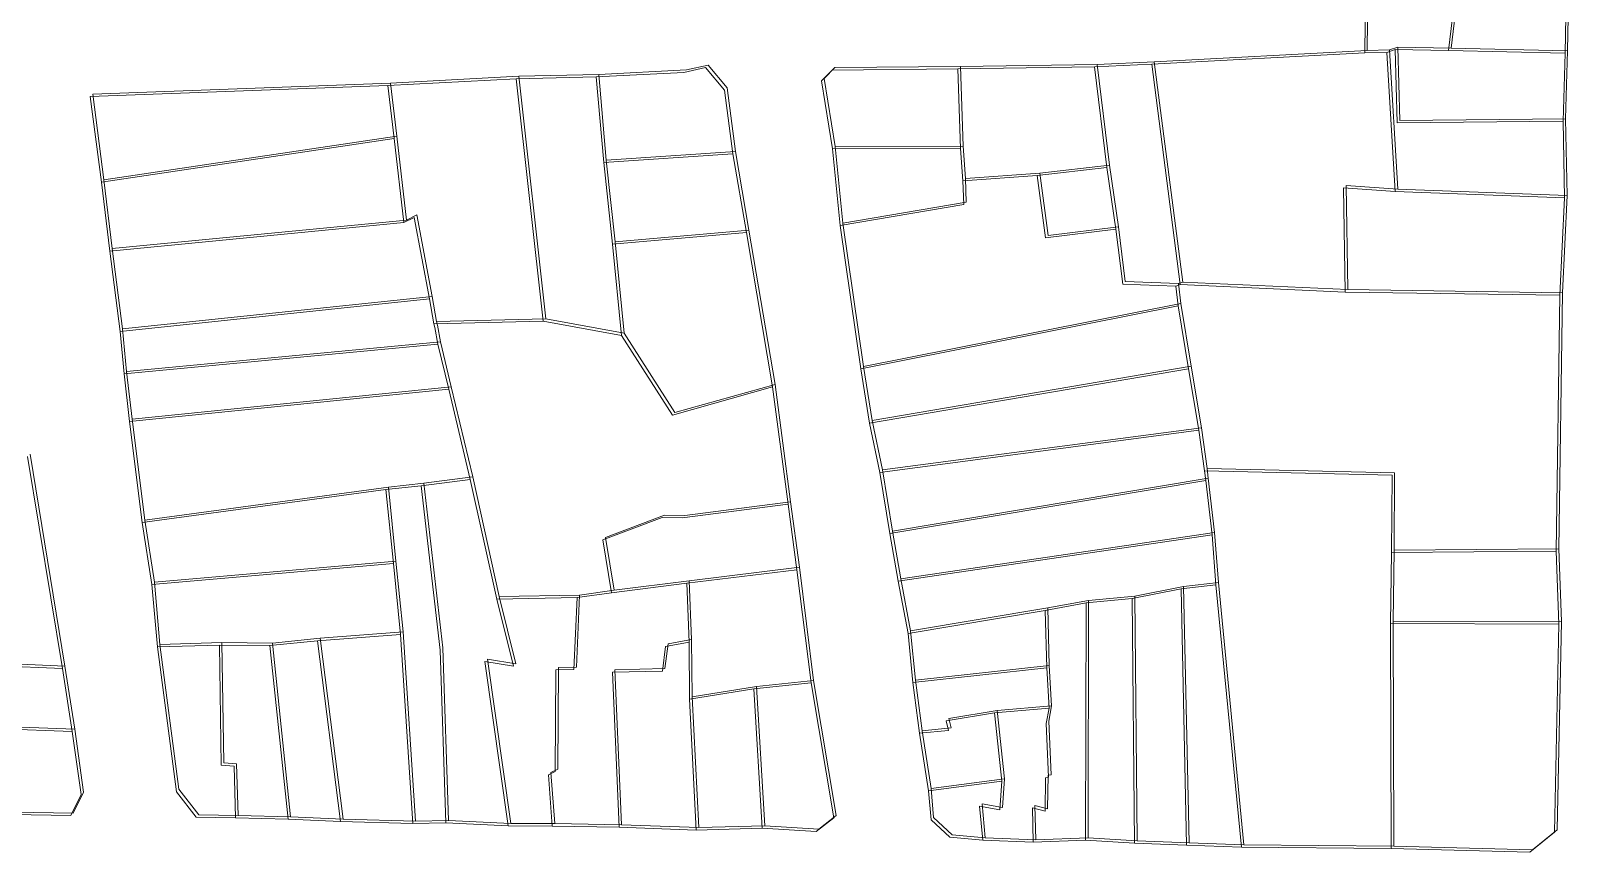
# Model space of a CAD drawing. Header units: millimetres. Extents: x 613231 to 614415, y 1317543 to 1318244.
# Drawn here: x 613748.9 to 613945.8, y 1317961.5 to 1318066.4 of the extents above; entities that cross this region are included whole.
import ezdxf

# ---------------------------------------------------------------- set-up
doc = ezdxf.new("R2010")
doc.units = ezdxf.units.MM
doc.layers.add('2', color=7, linetype='Continuous')
doc.layers.add('Nivel 2', color=7, linetype='Continuous', lineweight=0)

msp = doc.modelspace()

# ---------------------------------------------------------------- linework, layer by layer
at = {"layer": '2', "color": 1, "lineweight": 0}
for p, q in [((613930.10451, 1318063.94286), (613932.80051, 1318086.84486)), ((613892.17251, 1318062.17886), (613919.39051, 1318063.64186)), ((613919.39051, 1318063.64186), (613922.23351, 1318063.69186)), ((613923.30051, 1318064.04686), (613922.23351, 1318063.69186)), ((613922.23351, 1318063.69186), (613923.29651, 1318045.91686)), ((613923.30051, 1318064.04686), (613930.10451, 1318063.94286)), ((613923.30051, 1318064.04686), (613923.55251, 1318054.70186)), ((613944.98351, 1318063.58186), (613930.10451, 1318063.94286)), ((613944.72751, 1318054.89786), (613944.98351, 1318063.58186)), ((613810.97551, 1318060.32886), (613821.18251, 1318060.57886)), ((613821.18251, 1318060.57886), (613822.14451, 1318049.60886)), ((613867.39151, 1318061.57786), (613884.85951, 1318061.82586)), ((613867.39151, 1318061.57786), (613867.74551, 1318051.42086)), ((613892.17251, 1318062.17886), (613884.85951, 1318061.82586)), ((613884.85951, 1318061.82586), (613886.43151, 1318048.97686)), ((613895.82251, 1318034.04286), (613892.17251, 1318062.17886)), ((613794.57351, 1318059.47086), (613810.97551, 1318060.32886)), ((613794.57351, 1318059.47086), (613795.38451, 1318052.66586)), ((613810.97551, 1318060.32886), (613814.42251, 1318029.34886)), ((613923.55251, 1318054.70186), (613944.72751, 1318054.89786)), ((613944.72751, 1318054.89786), (613944.92851, 1318045.09686)), ((613795.38451, 1318052.66586), (613757.95951, 1318047.09286)), ((613796.60151, 1318041.94986), (613795.38451, 1318052.66586)), ((613822.14451, 1318049.60886), (613838.64851, 1318050.72086)), ((613838.64851, 1318050.72086), (613840.37351, 1318040.66486)), ((613867.74551, 1318051.42086), (613851.39451, 1318051.37586)), ((613851.39451, 1318051.37586), (613852.35751, 1318041.57486)), ((613867.74551, 1318051.42086), (613868.04951, 1318047.25686)), ((613823.26051, 1318039.19786), (613822.14451, 1318049.60886)), ((613886.43151, 1318048.97686), (613877.54451, 1318047.96386)), ((613887.59751, 1318041.10486), (613886.43151, 1318048.97686)), ((613757.95951, 1318047.09286), (613759.02351, 1318038.30686)), ((613868.04951, 1318047.25686), (613877.54451, 1318047.96386)), ((613868.15051, 1318044.26086), (613868.04951, 1318047.25686)), ((613877.54451, 1318047.96386), (613878.60951, 1318039.99086)), ((613923.29651, 1318045.91686), (613916.69551, 1318046.37586)), ((613916.69551, 1318046.37586), (613916.89651, 1318033.07086)), ((613944.92851, 1318045.09686), (613923.29651, 1318045.91686)), ((613944.31751, 1318032.65486), (613944.92851, 1318045.09686)), ((613852.35751, 1318041.57486), (613868.15051, 1318044.26086)), ((613759.02351, 1318038.30686), (613796.60151, 1318041.94986)), ((613797.92151, 1318042.60986), (613796.60151, 1318041.94986)), ((613799.90051, 1318032.19786), (613797.92151, 1318042.60986)), ((613852.35751, 1318041.57486), (613854.99451, 1318023.24086)), ((613878.60951, 1318039.99086), (613887.59751, 1318041.10486)), ((613887.59751, 1318041.10486), (613888.45951, 1318034.09586)), ((613840.37351, 1318040.66486), (613823.26051, 1318039.19786)), ((613823.26051, 1318039.19786), (613824.42551, 1318027.51686)), ((613843.72051, 1318020.95886), (613840.37351, 1318040.66486)), ((613759.02351, 1318038.30686), (613760.34251, 1318028.04786)), ((613888.45951, 1318034.09586), (613895.26451, 1318033.83986)), ((613895.26451, 1318033.83986), (613895.82251, 1318034.04286)), ((613895.56851, 1318031.30086), (613895.26451, 1318033.83986)), ((613895.82251, 1318034.04286), (613916.89651, 1318033.07086)), ((613916.89651, 1318033.07086), (613944.31751, 1318032.65486)), ((613760.34251, 1318028.04786), (613799.90051, 1318032.19786)), ((613800.45851, 1318028.99886), (613799.90051, 1318032.19786)), ((613854.99451, 1318023.24086), (613895.56851, 1318031.30086)), ((613896.88751, 1318023.27686), (613895.56851, 1318031.30086)), ((613944.31751, 1318032.65486), (613943.85351, 1317999.94986)), ((613814.42251, 1318029.34886), (613800.45851, 1318028.99886)), ((613824.42551, 1318027.51686), (613814.42251, 1318029.34886)), ((613760.84851, 1318022.61386), (613760.34251, 1318028.04786)), ((613800.45851, 1318028.99886), (613800.55951, 1318028.54086)), ((613800.55951, 1318028.54086), (613800.96551, 1318026.40786)), ((613824.42551, 1318027.51686), (613830.92351, 1318017.35786)), ((613800.96551, 1318026.40786), (613760.84851, 1318022.61386)), ((613800.96551, 1318026.40786), (613802.33551, 1318020.66886)), ((613854.99451, 1318023.24086), (613856.11051, 1318016.33386)), ((613856.11051, 1318016.33386), (613896.88751, 1318023.27686)), ((613898.20551, 1318015.40486), (613896.88751, 1318023.27686)), ((613761.55851, 1318016.51986), (613760.84851, 1318022.61386)), ((613802.33551, 1318020.66886), (613761.55851, 1318016.51986)), ((613802.33551, 1318020.66886), (613805.07551, 1318009.13986)), ((613830.92351, 1318017.35786), (613843.72051, 1318020.95886)), ((613843.72051, 1318020.95886), (613845.69851, 1318005.97686)), ((613761.55851, 1318016.51986), (613763.18151, 1318003.61986)), ((613856.11051, 1318016.33386), (613857.42951, 1318010.03586)), ((613857.42951, 1318010.03586), (613898.20551, 1318015.40486)), ((613898.20551, 1318015.40486), (613898.91551, 1318010.22386)), ((613748.50751, 1318012.05486), (613752.97051, 1317984.98586)), ((613857.42951, 1318010.03586), (613858.69751, 1318002.21486)), ((613899.06851, 1318009.00486), (613898.91551, 1318010.22386)), ((613898.91551, 1318010.22386), (613922.88351, 1318009.65686)), ((613922.88351, 1318009.65686), (613922.83151, 1317999.80486)), ((613763.18151, 1318003.61986), (613794.30951, 1318007.82386)), ((613794.30951, 1318007.82386), (613798.82951, 1318008.32986)), ((613794.30951, 1318007.82386), (613795.27251, 1317998.37786)), ((613805.07551, 1318009.13986), (613798.82951, 1318008.32986)), ((613798.82951, 1318008.32986), (613801.26251, 1317987.30486)), ((613805.07551, 1318009.13986), (613808.47451, 1317993.85286)), ((613858.69751, 1318002.21486), (613899.06851, 1318009.00486)), ((613899.06851, 1318009.00486), (613899.87951, 1318002.04786)), ((613845.69851, 1318005.97686), (613832.19051, 1318004.20486)), ((613845.69851, 1318005.97686), (613846.81351, 1317997.59786)), ((613764.39851, 1317995.69686), (613763.18151, 1318003.61986)), ((613829.60051, 1318004.25586), (613822.03451, 1318001.41486)), ((613832.19051, 1318004.20486), (613829.60051, 1318004.25586)), ((613859.76251, 1317996.11986), (613858.69751, 1318002.21486)), ((613899.87951, 1318002.04786), (613859.76251, 1317996.11986)), ((613899.87951, 1318002.04786), (613900.38551, 1317995.64886)), ((613822.03451, 1318001.41486), (613823.15051, 1317994.66086)), ((613922.67651, 1317990.71486), (613922.83151, 1317999.80486)), ((613922.83151, 1317999.80486), (613943.85351, 1317999.94986)), ((613943.85351, 1317999.94986), (613944.20751, 1317990.65586)), ((613795.27251, 1317998.37786), (613764.39851, 1317995.69686)), ((613795.27251, 1317998.37786), (613796.18551, 1317989.33786)), ((613846.81351, 1317997.59786), (613832.74751, 1317995.87586)), ((613846.81351, 1317997.59786), (613848.63951, 1317983.12386)), ((613764.39851, 1317995.69686), (613765.10751, 1317987.72386)), ((613823.15051, 1317994.66086), (613832.74751, 1317995.87586)), ((613832.74751, 1317995.87586), (613833.05051, 1317988.35986)), ((613859.76251, 1317996.11986), (613861.03051, 1317989.46686)), ((613900.38551, 1317995.64886), (613895.91751, 1317995.14286)), ((613903.62951, 1317962.12986), (613900.38551, 1317995.64886)), ((613808.47451, 1317993.85286), (613818.73251, 1317994.05286)), ((613808.47451, 1317993.85286), (613810.60551, 1317985.26986)), ((613818.73251, 1317994.05286), (613818.32451, 1317984.86086)), ((613823.15051, 1317994.66086), (613818.73251, 1317994.05286)), ((613889.67051, 1317993.92586), (613883.78051, 1317993.36886)), ((613895.91751, 1317995.14286), (613889.67051, 1317993.92586)), ((613889.67051, 1317993.92586), (613889.96951, 1317962.64286)), ((613895.91751, 1317995.14286), (613896.62151, 1317962.38686)), ((613861.03051, 1317989.46686), (613878.54951, 1317992.40586)), ((613883.78051, 1317993.36886), (613878.54951, 1317992.40586)), ((613878.54951, 1317992.40586), (613878.75151, 1317985.04286)), ((613883.78051, 1317993.36886), (613883.72351, 1317963.05086)), ((613944.20751, 1317990.65586), (613922.67651, 1317990.71486)), ((613922.67651, 1317990.71486), (613922.77351, 1317961.97086)), ((613773.02951, 1317987.97486), (613765.10751, 1317987.72386)), ((613779.47851, 1317987.92186), (613773.02951, 1317987.97486)), ((613773.02951, 1317987.97486), (613773.28051, 1317972.63786)), ((613779.47851, 1317987.92186), (613785.57251, 1317988.52886)), ((613781.81051, 1317965.72786), (613779.47851, 1317987.92186)), ((613796.18551, 1317989.33786), (613785.57251, 1317988.52886)), ((613785.57251, 1317988.52886), (613788.51251, 1317965.42086)), ((613797.75451, 1317965.16386), (613796.18551, 1317989.33786)), ((613830.05451, 1317987.80186), (613829.64751, 1317984.65386)), ((613833.05051, 1317988.35986), (613830.05451, 1317987.80186)), ((613833.10051, 1317981.04686), (613833.05051, 1317988.35986)), ((613861.63851, 1317983.16986), (613861.03051, 1317989.46686)), ((613801.26251, 1317987.30486), (613801.96951, 1317965.26386)), ((613809.94151, 1317964.85486), (613806.94951, 1317985.88086)), ((613810.60551, 1317985.26986), (613806.94951, 1317985.88086)), ((613741.69851, 1317985.44686), (613752.97051, 1317984.98586)), ((613754.23851, 1317976.91086), (613752.97051, 1317984.98586)), ((613816.03951, 1317984.81086), (613815.93451, 1317971.80986)), ((613818.32451, 1317984.86086), (613816.03951, 1317984.81086)), ((613829.64751, 1317984.65386), (613823.24951, 1317984.50386)), ((613823.24951, 1317984.50386), (613824.10951, 1317964.69786)), ((613878.75151, 1317985.04286), (613861.63851, 1317983.16986)), ((613879.05551, 1317979.91286), (613878.75151, 1317985.04286)), ((613878.75151, 1317985.04286), (613879.05551, 1317979.91286)), ((613833.10051, 1317981.04686), (613841.32651, 1317982.36386)), ((613848.63951, 1317983.12386), (613841.32651, 1317982.36386)), ((613841.32651, 1317982.36386), (613842.38951, 1317964.58986)), ((613861.63851, 1317983.16986), (613862.50051, 1317976.71986)), ((613833.96051, 1317964.33886), (613833.10051, 1317981.04686)), ((613872.09851, 1317979.30586), (613879.05551, 1317979.91286)), ((613879.05551, 1317979.91286), (613878.69951, 1317977.93286)), ((613865.90351, 1317978.29286), (613872.09851, 1317979.30586)), ((613866.20751, 1317977.07386), (613865.90351, 1317978.29286)), ((613872.09851, 1317979.30586), (613873.01051, 1317970.57086)), ((613878.69951, 1317977.93286), (613879.00251, 1317971.07686)), ((613745.04751, 1317977.26886), (613754.23851, 1317976.91086)), ((613862.50051, 1317976.71986), (613866.20751, 1317977.07386)), ((613863.66751, 1317969.35586), (613862.50051, 1317976.71986)), ((613773.28051, 1317972.63786), (613774.90551, 1317972.48486)), ((613774.90551, 1317972.48486), (613775.10751, 1317965.88286)), ((613815.93451, 1317971.80986), (613815.07151, 1317971.40386)), ((613815.07151, 1317971.40386), (613815.57851, 1317964.85286)), ((613873.01051, 1317970.57086), (613863.66751, 1317969.35586)), ((613872.75651, 1317966.91486), (613873.01051, 1317970.57086)), ((613878.59651, 1317971.02586), (613878.54551, 1317966.75986)), ((613879.00251, 1317971.07686), (613878.59651, 1317971.02586)), ((613870.57151, 1317963.05586), (613870.16651, 1317967.37286)), ((613870.16651, 1317967.37286), (613872.75651, 1317966.91486)), ((613878.54551, 1317966.75986), (613876.92051, 1317967.16686)), ((613876.92051, 1317967.16686), (613877.02051, 1317962.79986)), ((613775.10751, 1317965.88286), (613781.81051, 1317965.72786)), ((613788.51251, 1317965.42086), (613781.81051, 1317965.72786)), ((613788.51251, 1317965.42086), (613797.75451, 1317965.16386)), ((613801.96951, 1317965.26386), (613797.75451, 1317965.16386)), ((613801.96951, 1317965.26386), (613809.94151, 1317964.85486)), ((613815.57851, 1317964.85286), (613809.94151, 1317964.85486)), ((613815.57851, 1317964.85286), (613824.10951, 1317964.69786)), ((613824.10951, 1317964.69786), (613833.96051, 1317964.33886)), ((613842.38951, 1317964.58986), (613833.96051, 1317964.33886)), ((613877.02051, 1317962.79986), (613870.57151, 1317963.05586)), ((613877.02051, 1317962.79986), (613883.72351, 1317963.05086)), ((613883.72351, 1317963.05086), (613889.96951, 1317962.64286)), ((613889.96951, 1317962.64286), (613896.62151, 1317962.38686)), ((613896.62151, 1317962.38686), (613903.62951, 1317962.12986)), ((613922.77351, 1317961.97086), (613903.62951, 1317962.12986))]:
    msp.add_line(p, q, dxfattribs=at)
for points in [[(613919.39051, 1318063.64186), (613919.64851, 1318086.49386), (613932.80051, 1318086.84486)], [(613932.80051, 1318086.84486), (613945.44451, 1318087.14486), (613944.98351, 1318063.58186)], [(613821.18251, 1318060.57886), (613832.40451, 1318061.13286), (613835.14651, 1318061.74186), (613837.58351, 1318058.84586), (613838.64851, 1318050.72086)], [(613867.39151, 1318061.57786), (613851.34551, 1318061.43086), (613849.97451, 1318060.06086), (613851.39451, 1318051.37586)], [(613757.95951, 1318047.09286), (613756.53951, 1318058.06286), (613794.57351, 1318059.47086)], [(613944.20751, 1317990.65586), (613943.64351, 1317964.04586), (613940.49551, 1317961.50786), (613922.77351, 1317961.97086)], [(613765.10751, 1317987.72386), (613767.54151, 1317969.23786), (613770.08051, 1317965.98586), (613775.10751, 1317965.88286)], [(613848.63951, 1317983.12386), (613851.53051, 1317965.90686), (613849.29551, 1317964.12986), (613842.38951, 1317964.58986)], [(613754.23851, 1317976.91086), (613755.35451, 1317968.88586), (613754.03351, 1317966.19486), (613741.33851, 1317966.40286)], [(613863.66751, 1317969.35586), (613863.97151, 1317965.64786), (613866.35751, 1317963.41286), (613870.57151, 1317963.05586)]]:
    msp.add_lwpolyline(points, dxfattribs=at)
at = {"layer": 'Nivel 2', "color": 1, "lineweight": 0}
for p, q in [((613930.43351, 1318064.24786), (613933.12951, 1318087.14986)), ((613892.50151, 1318062.48386), (613885.18851, 1318062.13086)), ((613892.50151, 1318062.48386), (613919.71951, 1318063.94686)), ((613896.15151, 1318034.34786), (613892.50151, 1318062.48386)), ((613919.71951, 1318063.94686), (613922.56251, 1318063.99686)), ((613923.62951, 1318064.35186), (613922.56251, 1318063.99686)), ((613922.56251, 1318063.99686), (613923.62551, 1318046.22186)), ((613923.62951, 1318064.35186), (613923.88151, 1318055.00686)), ((613923.62951, 1318064.35186), (613930.43351, 1318064.24786)), ((613945.31251, 1318063.88686), (613930.43351, 1318064.24786)), ((613945.05651, 1318055.20286), (613945.31251, 1318063.88686)), ((613794.90251, 1318059.77586), (613811.30451, 1318060.63386)), ((613811.30451, 1318060.63386), (613821.51151, 1318060.88386)), ((613811.30451, 1318060.63386), (613814.75151, 1318029.65386)), ((613821.51151, 1318060.88386), (613822.47351, 1318049.91386)), ((613867.72051, 1318061.88286), (613885.18851, 1318062.13086)), ((613867.72051, 1318061.88286), (613868.07451, 1318051.72586)), ((613885.18851, 1318062.13086), (613886.76051, 1318049.28186)), ((613794.90251, 1318059.77586), (613795.71351, 1318052.97086)), ((613923.88151, 1318055.00686), (613945.05651, 1318055.20286)), ((613945.05651, 1318055.20286), (613945.25751, 1318045.40186)), ((613795.71351, 1318052.97086), (613758.28851, 1318047.39786)), ((613796.93051, 1318042.25486), (613795.71351, 1318052.97086)), ((613822.47351, 1318049.91386), (613838.97751, 1318051.02586)), ((613838.97751, 1318051.02586), (613840.70251, 1318040.96986)), ((613868.07451, 1318051.72586), (613851.72351, 1318051.68086)), ((613851.72351, 1318051.68086), (613852.68651, 1318041.87986)), ((613868.07451, 1318051.72586), (613868.37851, 1318047.56186)), ((613823.58951, 1318039.50286), (613822.47351, 1318049.91386)), ((613886.76051, 1318049.28186), (613877.87351, 1318048.26886)), ((613887.92651, 1318041.40986), (613886.76051, 1318049.28186)), ((613758.28851, 1318047.39786), (613759.35251, 1318038.61186)), ((613868.37851, 1318047.56186), (613877.87351, 1318048.26886)), ((613868.47951, 1318044.56586), (613868.37851, 1318047.56186)), ((613877.87351, 1318048.26886), (613878.93851, 1318040.29586)), ((613917.02451, 1318046.68086), (613917.22551, 1318033.37586)), ((613923.62551, 1318046.22186), (613917.02451, 1318046.68086)), ((613945.25751, 1318045.40186), (613923.62551, 1318046.22186)), ((613944.64651, 1318032.95986), (613945.25751, 1318045.40186)), ((613798.25051, 1318042.91486), (613796.93051, 1318042.25486)), ((613800.22951, 1318032.50286), (613798.25051, 1318042.91486)), ((613852.68651, 1318041.87986), (613868.47951, 1318044.56586)), ((613759.35251, 1318038.61186), (613796.93051, 1318042.25486)), ((613840.70251, 1318040.96986), (613823.58951, 1318039.50286)), ((613844.04951, 1318021.26386), (613840.70251, 1318040.96986)), ((613852.68651, 1318041.87986), (613855.32351, 1318023.54586)), ((613878.93851, 1318040.29586), (613887.92651, 1318041.40986)), ((613887.92651, 1318041.40986), (613888.78851, 1318034.40086)), ((613823.58951, 1318039.50286), (613824.75451, 1318027.82186)), ((613759.35251, 1318038.61186), (613760.67151, 1318028.35286)), ((613888.78851, 1318034.40086), (613895.59351, 1318034.14486)), ((613895.59351, 1318034.14486), (613896.15151, 1318034.34786)), ((613895.89751, 1318031.60586), (613895.59351, 1318034.14486)), ((613896.15151, 1318034.34786), (613917.22551, 1318033.37586)), ((613917.22551, 1318033.37586), (613944.64651, 1318032.95986)), ((613944.64651, 1318032.95986), (613944.18251, 1318000.25486)), ((613760.67151, 1318028.35286), (613800.22951, 1318032.50286)), ((613800.78751, 1318029.30386), (613800.22951, 1318032.50286)), ((613855.32351, 1318023.54586), (613895.89751, 1318031.60586)), ((613897.21651, 1318023.58186), (613895.89751, 1318031.60586)), ((613814.75151, 1318029.65386), (613800.78751, 1318029.30386)), ((613800.78751, 1318029.30386), (613800.88851, 1318028.84586)), ((613824.75451, 1318027.82186), (613814.75151, 1318029.65386)), ((613761.17751, 1318022.91886), (613760.67151, 1318028.35286)), ((613800.88851, 1318028.84586), (613801.29451, 1318026.71286)), ((613824.75451, 1318027.82186), (613831.25251, 1318017.66286)), ((613801.29451, 1318026.71286), (613761.17751, 1318022.91886)), ((613801.29451, 1318026.71286), (613802.66451, 1318020.97386)), ((613855.32351, 1318023.54586), (613856.43951, 1318016.63886)), ((613856.43951, 1318016.63886), (613897.21651, 1318023.58186)), ((613898.53451, 1318015.70986), (613897.21651, 1318023.58186)), ((613761.88751, 1318016.82486), (613761.17751, 1318022.91886)), ((613831.25251, 1318017.66286), (613844.04951, 1318021.26386)), ((613844.04951, 1318021.26386), (613846.02751, 1318006.28186)), ((613802.66451, 1318020.97386), (613761.88751, 1318016.82486)), ((613802.66451, 1318020.97386), (613805.40451, 1318009.44486)), ((613761.88751, 1318016.82486), (613763.51051, 1318003.92486)), ((613856.43951, 1318016.63886), (613857.75851, 1318010.34086)), ((613857.75851, 1318010.34086), (613898.53451, 1318015.70986)), ((613898.53451, 1318015.70986), (613899.24451, 1318010.52886)), ((613748.83651, 1318012.35986), (613753.29951, 1317985.29086)), ((613805.40451, 1318009.44486), (613799.15851, 1318008.63486)), ((613805.40451, 1318009.44486), (613808.80351, 1317994.15786)), ((613857.75851, 1318010.34086), (613859.02651, 1318002.51986)), ((613899.24451, 1318010.52886), (613923.21251, 1318009.96186)), ((613899.39751, 1318009.30986), (613899.24451, 1318010.52886)), ((613923.21251, 1318009.96186), (613923.16051, 1318000.10986)), ((613763.51051, 1318003.92486), (613794.63851, 1318008.12886)), ((613794.63851, 1318008.12886), (613799.15851, 1318008.63486)), ((613794.63851, 1318008.12886), (613795.60151, 1317998.68286)), ((613799.15851, 1318008.63486), (613801.59151, 1317987.60986)), ((613859.02651, 1318002.51986), (613899.39751, 1318009.30986)), ((613899.39751, 1318009.30986), (613900.20851, 1318002.35286)), ((613846.02751, 1318006.28186), (613832.51951, 1318004.50986)), ((613846.02751, 1318006.28186), (613847.14251, 1317997.90286)), ((613764.72751, 1317996.00186), (613763.51051, 1318003.92486)), ((613829.92951, 1318004.56086), (613822.36351, 1318001.71986)), ((613832.51951, 1318004.50986), (613829.92951, 1318004.56086)), ((613822.36351, 1318001.71986), (613823.47951, 1317994.96586)), ((613860.09151, 1317996.42486), (613859.02651, 1318002.51986)), ((613900.20851, 1318002.35286), (613860.09151, 1317996.42486)), ((613900.20851, 1318002.35286), (613900.71451, 1317995.95386)), ((613923.00551, 1317991.01986), (613923.16051, 1318000.10986)), ((613923.16051, 1318000.10986), (613944.18251, 1318000.25486)), ((613944.18251, 1318000.25486), (613944.53651, 1317990.96086)), ((613795.60151, 1317998.68286), (613764.72751, 1317996.00186)), ((613795.60151, 1317998.68286), (613796.51451, 1317989.64286)), ((613847.14251, 1317997.90286), (613833.07651, 1317996.18086)), ((613847.14251, 1317997.90286), (613848.96851, 1317983.42886)), ((613764.72751, 1317996.00186), (613765.43651, 1317988.02886)), ((613823.47951, 1317994.96586), (613833.07651, 1317996.18086)), ((613833.07651, 1317996.18086), (613833.37951, 1317988.66486)), ((613860.09151, 1317996.42486), (613861.35951, 1317989.77186)), ((613900.71451, 1317995.95386), (613896.24651, 1317995.44786)), ((613903.95851, 1317962.43486), (613900.71451, 1317995.95386)), ((613808.80351, 1317994.15786), (613819.06151, 1317994.35786)), ((613808.80351, 1317994.15786), (613810.93451, 1317985.57486)), ((613819.06151, 1317994.35786), (613818.65351, 1317985.16586)), ((613823.47951, 1317994.96586), (613819.06151, 1317994.35786)), ((613884.10951, 1317993.67386), (613878.87851, 1317992.71086)), ((613884.10951, 1317993.67386), (613884.05251, 1317963.35586)), ((613889.99951, 1317994.23086), (613884.10951, 1317993.67386)), ((613896.24651, 1317995.44786), (613889.99951, 1317994.23086)), ((613889.99951, 1317994.23086), (613890.29851, 1317962.94786)), ((613896.24651, 1317995.44786), (613896.95051, 1317962.69186)), ((613861.35951, 1317989.77186), (613878.87851, 1317992.71086)), ((613878.87851, 1317992.71086), (613879.08051, 1317985.34786)), ((613861.96751, 1317983.47486), (613861.35951, 1317989.77186)), ((613923.00551, 1317991.01986), (613923.10251, 1317962.27586)), ((613944.53651, 1317990.96086), (613923.00551, 1317991.01986)), ((613773.35851, 1317988.27986), (613765.43651, 1317988.02886)), ((613773.35851, 1317988.27986), (613773.60951, 1317972.94286)), ((613779.80751, 1317988.22686), (613773.35851, 1317988.27986)), ((613779.80751, 1317988.22686), (613785.90151, 1317988.83386)), ((613782.13951, 1317966.03286), (613779.80751, 1317988.22686)), ((613796.51451, 1317989.64286), (613785.90151, 1317988.83386)), ((613785.90151, 1317988.83386), (613788.84151, 1317965.72586)), ((613798.08351, 1317965.46886), (613796.51451, 1317989.64286)), ((613830.38351, 1317988.10686), (613829.97651, 1317984.95886)), ((613833.37951, 1317988.66486), (613830.38351, 1317988.10686)), ((613833.42951, 1317981.35186), (613833.37951, 1317988.66486)), ((613742.02751, 1317985.75186), (613753.29951, 1317985.29086)), ((613801.59151, 1317987.60986), (613802.29851, 1317965.56886)), ((613810.93451, 1317985.57486), (613807.27851, 1317986.18586)), ((613810.27051, 1317965.15986), (613807.27851, 1317986.18586)), ((613754.56751, 1317977.21586), (613753.29951, 1317985.29086)), ((613816.36851, 1317985.11586), (613816.26351, 1317972.11486)), ((613818.65351, 1317985.16586), (613816.36851, 1317985.11586)), ((613829.97651, 1317984.95886), (613823.57851, 1317984.80886)), ((613823.57851, 1317984.80886), (613824.43851, 1317965.00286)), ((613879.08051, 1317985.34786), (613861.96751, 1317983.47486)), ((613879.08051, 1317985.34786), (613879.38451, 1317980.21786)), ((613879.38451, 1317980.21786), (613879.08051, 1317985.34786)), ((613833.42951, 1317981.35186), (613841.65551, 1317982.66886)), ((613848.96851, 1317983.42886), (613841.65551, 1317982.66886)), ((613841.65551, 1317982.66886), (613842.71851, 1317964.89486)), ((613861.96751, 1317983.47486), (613862.82951, 1317977.02486)), ((613834.28951, 1317964.64386), (613833.42951, 1317981.35186)), ((613872.42751, 1317979.61086), (613879.38451, 1317980.21786)), ((613879.38451, 1317980.21786), (613879.02851, 1317978.23786)), ((613866.23251, 1317978.59786), (613872.42751, 1317979.61086)), ((613866.53651, 1317977.37886), (613866.23251, 1317978.59786)), ((613872.42751, 1317979.61086), (613873.33951, 1317970.87586)), ((613879.02851, 1317978.23786), (613879.33151, 1317971.38186)), ((613745.37651, 1317977.57386), (613754.56751, 1317977.21586)), ((613862.82951, 1317977.02486), (613866.53651, 1317977.37886)), ((613863.99651, 1317969.66086), (613862.82951, 1317977.02486)), ((613773.60951, 1317972.94286), (613775.23451, 1317972.78986)), ((613775.23451, 1317972.78986), (613775.43651, 1317966.18786)), ((613816.26351, 1317972.11486), (613815.40051, 1317971.70886)), ((613815.40051, 1317971.70886), (613815.90751, 1317965.15786)), ((613873.33951, 1317970.87586), (613863.99651, 1317969.66086)), ((613873.08551, 1317967.21986), (613873.33951, 1317970.87586)), ((613878.92551, 1317971.33086), (613878.87451, 1317967.06486)), ((613879.33151, 1317971.38186), (613878.92551, 1317971.33086)), ((613775.43651, 1317966.18786), (613782.13951, 1317966.03286)), ((613788.84151, 1317965.72586), (613782.13951, 1317966.03286)), ((613870.49551, 1317967.67786), (613873.08551, 1317967.21986)), ((613870.90051, 1317963.36086), (613870.49551, 1317967.67786)), ((613877.24951, 1317967.47186), (613877.34951, 1317963.10486)), ((613878.87451, 1317967.06486), (613877.24951, 1317967.47186)), ((613788.84151, 1317965.72586), (613798.08351, 1317965.46886)), ((613802.29851, 1317965.56886), (613798.08351, 1317965.46886)), ((613802.29851, 1317965.56886), (613810.27051, 1317965.15986)), ((613815.90751, 1317965.15786), (613810.27051, 1317965.15986)), ((613815.90751, 1317965.15786), (613824.43851, 1317965.00286)), ((613824.43851, 1317965.00286), (613834.28951, 1317964.64386)), ((613842.71851, 1317964.89486), (613834.28951, 1317964.64386)), ((613877.34951, 1317963.10486), (613870.90051, 1317963.36086)), ((613877.34951, 1317963.10486), (613884.05251, 1317963.35586)), ((613884.05251, 1317963.35586), (613890.29851, 1317962.94786)), ((613890.29851, 1317962.94786), (613896.95051, 1317962.69186)), ((613896.95051, 1317962.69186), (613903.95851, 1317962.43486)), ((613923.10251, 1317962.27586), (613903.95851, 1317962.43486))]:
    msp.add_line(p, q, dxfattribs=at)
at = {"layer": 'Nivel 2', "color": 1, "lineweight": 0, "flags": 128}
for points in [[(613919.71951, 1318063.94686), (613919.97751, 1318086.79886), (613933.12951, 1318087.14986)], [(613933.12951, 1318087.14986), (613945.77351, 1318087.44986), (613945.31251, 1318063.88686)], [(613821.51151, 1318060.88386), (613832.73351, 1318061.43786), (613835.47551, 1318062.04686), (613837.91251, 1318059.15086), (613838.97751, 1318051.02586)], [(613867.72051, 1318061.88286), (613851.67451, 1318061.73586), (613850.30351, 1318060.36586), (613851.72351, 1318051.68086)], [(613758.28851, 1318047.39786), (613756.86851, 1318058.36786), (613794.90251, 1318059.77586)], [(613944.53651, 1317990.96086), (613943.97251, 1317964.35086), (613940.82451, 1317961.81286), (613923.10251, 1317962.27586)], [(613765.43651, 1317988.02886), (613767.87051, 1317969.54286), (613770.40951, 1317966.29086), (613775.43651, 1317966.18786)], [(613848.96851, 1317983.42886), (613851.85951, 1317966.21186), (613849.62451, 1317964.43486), (613842.71851, 1317964.89486)], [(613754.56751, 1317977.21586), (613755.68351, 1317969.19086), (613754.36251, 1317966.49986), (613741.66751, 1317966.70786)], [(613863.99651, 1317969.66086), (613864.30051, 1317965.95286), (613866.68651, 1317963.71786), (613870.90051, 1317963.36086)]]:
    msp.add_lwpolyline(points, dxfattribs=at)

doc.saveas('drawing.dxf')
